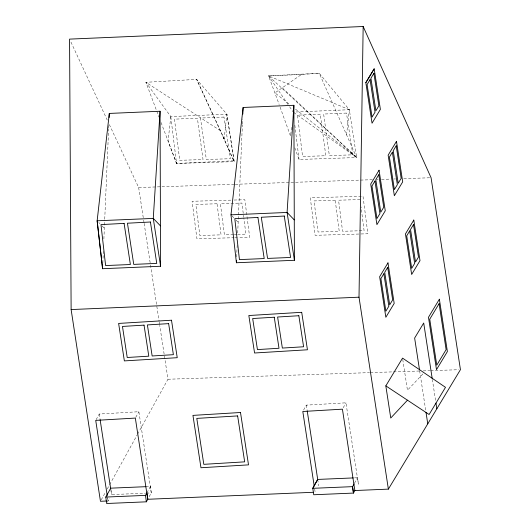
<?xml version="1.0" encoding="UTF-8"?>
<svg xmlns="http://www.w3.org/2000/svg" width="530" height="530" viewBox="0 0 530 530"><rect width="100%" height="100%" fill="white"/><g stroke="black" fill="none" stroke-linecap="round" stroke-linejoin="round"><path stroke-width="0.4" stroke-dasharray="2.65 1.99" d="M102.847 262.926L103.343 251.366M103.88 238.97L104.701 219.977M104.735 219.148L108.63 129.121M108.663 128.293L108.802 124.994M236.658 256.971L237.162 245.403M237.698 233.014L238.447 215.67M238.48 214.842L242.376 124.815M242.409 123.987L242.621 119.031M224.124 139.291L226.893 114.202L196.637 79.374L145.909 82.302L159.033 117.137M291.546 127.359L290.566 136.19L279.423 105.258M346.567 134.805L349.336 109.717L319.252 73.246L268.558 75.876L279.144 104.483M101.257 499.823L105.251 492.602M107.252 488.991L109.246 485.381M109.65 484.658L137.217 434.832M137.614 434.11L167.977 379.235L159.742 325.394M96.116 419.68L99.249 414.029L138.867 411.717L151.288 492.926L147.757 499.28M135.726 417.368L138.867 411.717M107.338 502.228L109.617 498.134M146.903 492.847L150.434 486.487L147.128 486.626M303.591 410.074L306.333 405.132L345.951 402.82L358.399 484.182L357.545 477.749L354.106 477.894M343.208 407.762L345.951 402.82M354.504 483.221L357.412 477.749M422.92 373.902L407.464 390.272L402.548 358.128M294.806 147.837L299.052 159.477L356.657 157.549L319.252 73.246L301.451 74.492L274.964 92.882L289.877 104.688M233.81 160.789L176.543 163.452L175.755 161.763M301.451 74.492L268.558 75.876L289.042 105.947M161.074 122.556L176.543 163.452L234.194 161.65L226.893 114.202L170.786 116.58L145.909 82.302L220.467 130.718L234.141 161.537M293.839 112.532L356.657 157.549L349.336 109.717L293.229 112.095L289.506 106.629M110.955 490.528L111.578 494.603L145.498 493.165M146.326 493.132L151.288 492.926L150.434 486.487M109.339 124.563L138.655 187.521L234.472 184.314M235.3 184.288L372.424 179.696M376.552 179.557L378.208 179.504M381.514 179.392L390.597 179.087M393.903 178.981L395.552 178.921M403.814 178.65L430.247 177.762M179.544 160.312L203.036 159.583L197.392 118.183L174.456 119.157L179.756 160.305M167.977 379.235L369.562 372.643M370.384 372.617L392.69 371.881M393.518 371.855L419.952 370.993M423.258 370.887L429.87 370.669M430.698 370.642L458.781 369.721M230.822 200.141L192.092 201.281L196.941 238.791L234.028 237.705M234.121 200.048L244.833 199.731L249.683 237.248L238.142 237.586M360.082 199.571L338.564 200.201L342.579 231.279L364.097 230.649L361.036 206.932M233.505 234.492L224.402 234.757L220.387 203.679L241.905 203.05L243.701 216.956M234.333 234.465L236.817 234.393M237.645 234.373L245.92 234.127L243.807 217.77M234.85 237.685L237.321 237.612M358.797 234.035L315.125 235.313L310.275 197.803L363.01 196.252L367.86 233.77L359.618 234.008M349.336 109.717L268.558 75.876L356.657 157.549L293.766 107.769M282.298 87.788L356.657 157.549M232.08 215.982L233.743 217.698M235.949 219.99L238.162 222.275M98.819 222.507L99.925 223.653M102.131 225.946L104.344 228.238M70.96 42.115L107.245 120.065M220.467 130.718L196.637 79.374L224.15 139.026M222.865 136.455L234.174 161.776L226.893 114.202M432.334 379.374L435.713 401.435M419.641 370.735L425.762 410.757M306.333 405.132L307.089 410.028M317.702 479.425L318.689 485.858M314.661 488.998L315.158 492.211M138.655 187.521L143.517 219.34M143.643 220.155L144.021 222.6M144.14 223.415L150.381 264.205M150.507 265.02L159.119 321.312M159.245 322.127L159.616 324.572M99.249 414.029L100.124 419.727M107.669 498.518L108.047 500.956L107.51 496.935M110.83 488.971L111.578 494.603M107.193 494.523L107.404 496.133M294.839 125.166L299.052 159.477M170.786 116.587L168.076 141.139L176.543 163.452L170.786 116.58M223.971 117.057L200.472 118.057L206.329 159.477L230.378 158.728L223.971 117.057M320.279 114.182L297.496 115.149L302.577 156.509L325.817 155.734L320.279 114.182M346.468 113.069L323.644 114.043L329.362 155.615L352.854 154.826L346.468 113.069M217.042 203.778L195.855 204.401L199.87 235.479L221.056 234.856L217.042 203.778M335.218 200.3L314.032 200.916L318.053 232.001L339.233 231.378L335.218 200.3"/><path stroke-width="0.79" d="M307.208 410.843L317.702 479.425L312.76 488.329L313.74 494.755L353.457 493.079L354.868 490.535L388.371 489.124L359.009 297.191L363.163 26.5L69.562 39.121L71.126 309.566L100.455 501.281L106.53 501.022M109.127 117.561L109.306 113.427L160.06 111.247L160.59 266.245L102.582 268.71L97.142 220.791L109.306 113.427M236.413 262.754L230.981 214.835L243.124 107.471L293.878 105.291L294.408 260.29L236.413 262.754L236.519 260.276M242.839 114.076L243.124 107.471M160.06 111.247L153.269 218.413L160.59 266.245M293.878 105.291L287.088 212.451L294.408 260.29M146.346 501.824L145.492 495.391L146.903 492.847L147.757 499.28L146.346 501.824L106.636 503.5L105.781 497.067L110.724 488.163L146.3 486.666M352.47 486.653L353.457 493.079L352.602 486.646L354.119 483.91M365.833 82.647L374.173 68.82L380.381 109.372L372.04 123.205L365.833 82.647L374.173 68.814M385.827 385.873L402.548 358.128L445.498 387.331L429.115 414.513L385.827 385.873L390.749 418.018L407.471 400.19M388.371 489.124L460.438 369.668L431.075 177.735L363.163 26.5M71.126 309.566L359.009 297.191M230.981 214.835L287.088 212.451L294.269 219.897M353.278 477.927L317.702 479.425L312.76 488.322L352.602 486.646M105.781 497.067L145.492 495.391M313.508 492.284L147.757 499.28L135.335 418.077L95.718 420.383L107.173 495.258M160.451 225.853L153.269 218.413L97.142 220.791L102.595 268.71M432.208 378.559L423.708 323.008L414.639 338.06L419.515 369.92M435.958 403.065L436.839 408.789M426.014 412.393L427.763 423.828M354.868 490.535L342.42 409.173L302.802 411.485L314.171 485.785M100.124 419.727L110.704 488.905M379.056 170.236L370.722 184.062L376.923 224.621L385.264 210.788L379.056 170.229M396.486 141.338L388.145 155.164L394.353 195.716L402.694 181.883L396.486 141.325M387.973 262.887L379.639 276.72L385.84 317.271L394.181 303.438L387.973 262.887M413.791 220.076L405.45 233.915L411.658 274.467L419.992 260.634L413.791 220.076M439.37 299.212L428.478 317.284L436.488 369.649L447.386 351.569L439.37 299.212M439.092 303.697L429.737 319.226L436.766 365.163L446.121 349.634L439.092 303.697M370.072 79.632L367.091 84.568L372.06 117.097L375.041 112.161L370.072 79.632M373.895 73.299L370.921 78.228L375.889 110.757L378.864 105.828L373.895 73.299M374.955 181.048L371.974 185.984L376.949 218.512L379.93 213.577L374.955 181.048M378.778 174.715L375.803 179.644L380.772 212.172L383.753 207.243L378.778 174.715M392.385 152.143L389.404 157.079L394.373 189.607L397.354 184.672L392.385 152.143M396.208 145.816L393.233 150.745L398.202 183.274L401.177 178.345L396.208 145.816M383.872 273.699L380.891 278.634L385.867 311.163L388.848 306.227L383.872 273.699M387.695 267.372L384.72 272.301L389.689 304.829L392.67 299.901L387.695 267.372M409.69 230.894L406.709 235.83L411.677 268.359L414.659 263.423L409.69 230.894M413.513 224.568L410.538 229.497L415.507 262.025L418.481 257.096L413.513 224.568M171.501 320.219L118.621 323.426L124.358 360.904L177.232 357.697L171.501 320.219M301.709 312.309L248.828 315.522L254.566 353L307.446 349.787L301.709 312.309M144.041 325.128L122.47 326.44L127.22 357.485L148.791 356.18L144.041 325.128M168.639 323.638L147.4 324.923L152.15 355.975L173.389 354.683L168.639 323.638M274.255 317.218L252.677 318.53L257.428 349.581L279.005 348.27L274.255 317.218M298.847 315.728L277.607 317.019L282.357 348.064L303.597 346.772L298.847 315.728M240.501 412.499L192.94 415.387L200.969 467.751L248.51 464.863L240.501 412.499M237.639 415.917L196.789 418.395L203.811 464.333L244.668 461.849L237.639 415.917M124.099 223.388L100.978 224.607L105.603 265.563L130.373 264.523L124.099 223.388M150.427 222.004L127.452 223.216L133.739 264.377L156.748 263.41L150.427 222.004M257.931 217.432L234.81 218.651L239.441 259.607L264.212 258.56L257.931 217.432M284.259 216.041L261.29 217.254L267.57 258.421L290.579 257.454L284.259 216.041"/></g></svg>
